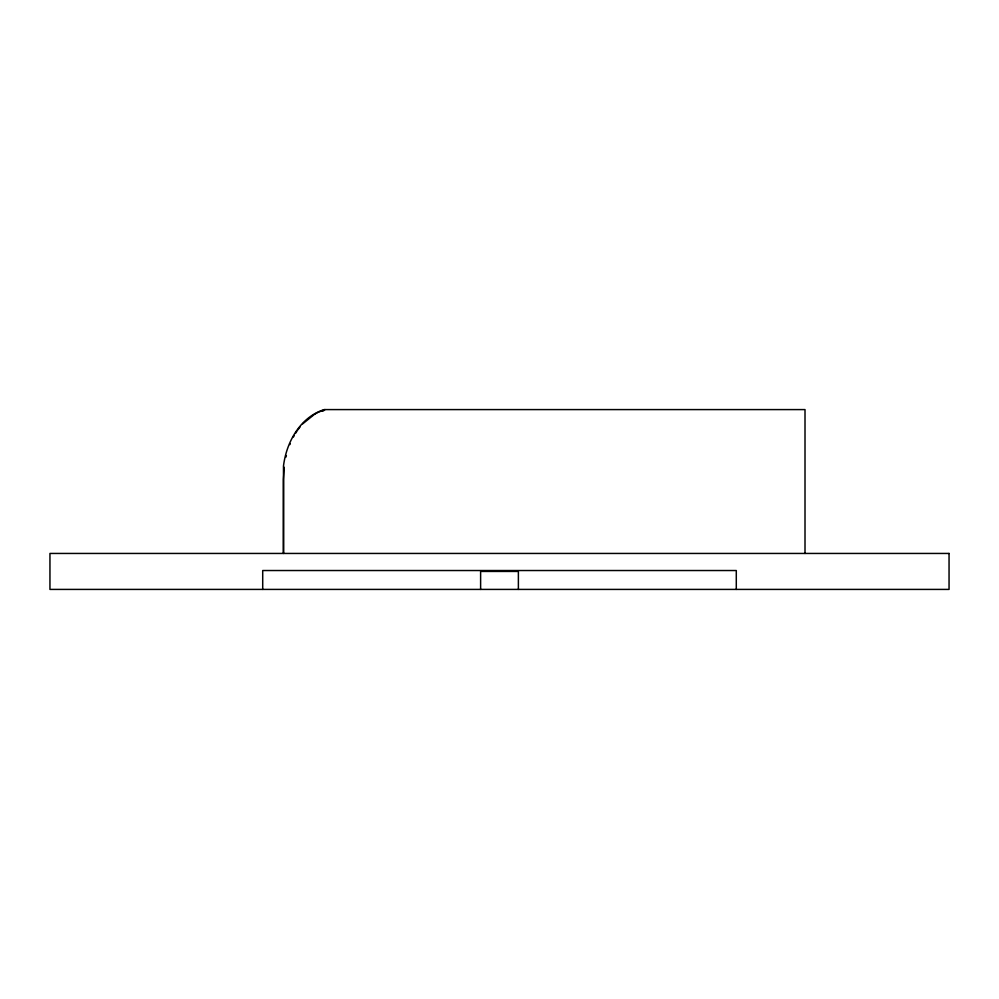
<?xml version="1.0" encoding="UTF-8"?>
<svg xmlns="http://www.w3.org/2000/svg" width="999" height="999" viewBox="0 0 999 999"><rect width="100%" height="100%" fill="white"/><g stroke="black" fill="none" stroke-linecap="round" stroke-linejoin="round"><path stroke-width="1.5" d="M284.228 467.27L283.491 479.258L283.479 553.446L283.479 466.083C286.363 442.245 300.137 417.107 324.263 409.59L805.007 409.59L805.007 553.446M285.989 457.03L286.363 455.544M289.872 444.605L290.222 443.781M293.419 436.975L294.143 435.726M295.479 433.404L296.965 431.143M297.714 430.02L300.125 426.823M302.709 423.838L314.635 414.198M314.66 414.173L318.019 412.375M318.906 411.988L325.087 409.59M320.716 410.851L323.639 410.851M736.288 589.41L736.288 570.529L262.712 570.529L262.712 589.41M518.381 589.41L518.381 571.428L480.619 571.428L480.619 589.41M949.05 553.446L49.95 553.446L49.95 589.41L949.05 589.41L949.05 553.446"/></g></svg>
